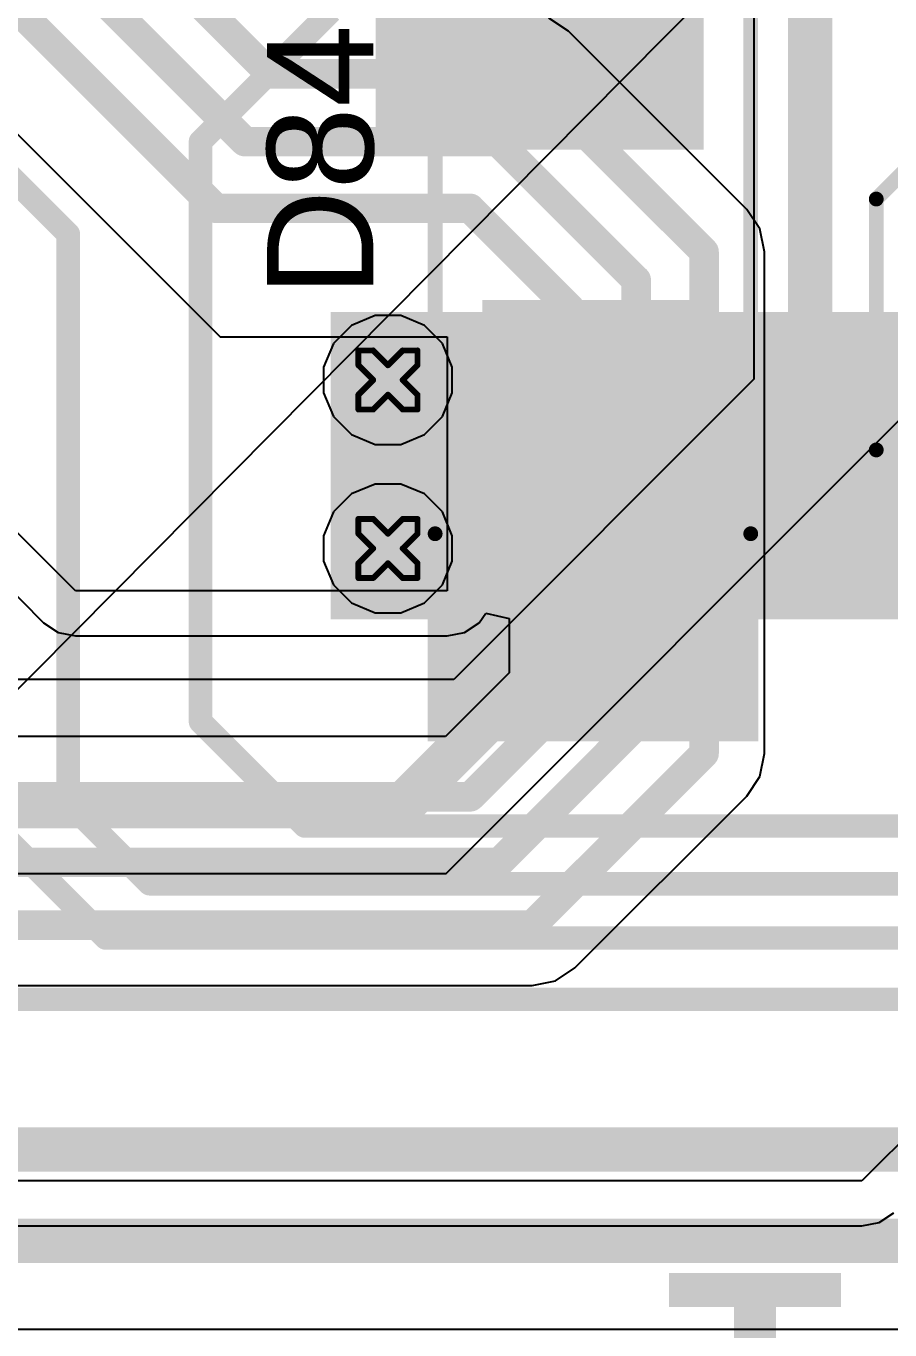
# Model space of a CAD drawing. Header units: inches. Extents: x 0 to 5379, y 0 to 5429.
# Drawn here: x 107.2 to 114.63, y 108.51 to 119.73 of the extents above; entities that cross this region are included whole.
import ezdxf

# ---------------------------------------------------------------- set-up
doc = ezdxf.new("R2010")
doc.units = ezdxf.units.IN
for name, color, linetype in [('Bottom Layer', 5, 'Continuous'), ('Bottom Solder', 6, 'Continuous'), ('Drill Drawing', 1, 'Continuous'), ('GND01', 16, 'Continuous'), ('GND02', 76, 'Continuous'), ('PWR', 156, 'Continuous'), ('SIG 01', 90, 'Continuous'), ('Top Layer', 1, 'Continuous'), ('Top Overlay', 2, 'Continuous'), ('Top Paste', 8, 'Continuous'), ('Top Solder', 216, 'Continuous'), ('Via Holes', 16, 'Continuous')]:
    doc.layers.add(name, color=color, linetype=linetype)
doc.styles.add('Arial', font='', dxfattribs={"height": 0.2})
doc.styles.add('Arial_Bold', font='', dxfattribs={"height": 0.2})
doc.styles.get('Arial').set_extended_font_data('Arial')
doc.styles.get('Arial_Bold').set_extended_font_data('Arial', bold=True)

# ---------------------------------------------------------------- blocks, each defined once
blk = doc.blocks.new('FNR5040S180MT_787')
at = {"layer": 'Top Layer'}
for points in [[(-2.55, 2.049), (-1.15, 2.049), (-1.15, -2.151), (-2.55, -2.151)], [(1.15, 2.049), (2.55, 2.049), (2.55, -2.151), (1.15, -2.151)]]:
    blk.add_hatch(color=1, dxfattribs=at).paths.add_polyline_path(points)
at = {"layer": 'Top Paste'}
for points in [[(-2.55, 2.049), (-1.15, 2.049), (-1.15, -2.151), (-2.55, -2.151)], [(1.15, 2.049), (2.55, 2.049), (2.55, -2.151), (1.15, -2.151)]]:
    blk.add_hatch(color=8, dxfattribs=at).paths.add_polyline_path(points)
at = {"layer": 'Top Solder'}
for points in [[(-2.652, 2.151), (-1.048, 2.151), (-1.048, -2.252), (-2.652, -2.252)], [(1.048, 2.151), (2.652, 2.151), (2.652, -2.252), (1.048, -2.252)]]:
    blk.add_hatch(color=216, dxfattribs=at).paths.add_polyline_path(points)
at = {"layer": 'Top Overlay'}
for points in [[(-1.092, 2.515, 0.127, 0.127, 0), (-1.372, 2.235, 0.127, 0.127, 0)], [(-1.092, 2.515, 0.127, 0.127, 0), (1.067, 2.515, 0.127, 0.127, 0)], [(1.067, 2.515, 0.127, 0.127, 0), (1.346, 2.235, 0.127, 0.127, 0)], [(-2.464, 2.235, 0.127, 0.127, 0), (-1.372, 2.235, 0.127, 0.127, 0)], [(1.346, 2.235, 0.127, 0.127, 0), (2.438, 2.235, 0.127, 0.127, 0)], [(-2.464, -2.337, 0.127, 0.127, 0), (-1.372, -2.337, 0.127, 0.127, 0)], [(-1.372, -2.337, 0.127, 0.127, 0), (-1.092, -2.616, 0.127, 0.127, 0)], [(1.346, -2.337, 0.127, 0.127, 0), (1.067, -2.616, 0.127, 0.127, 0)], [(1.346, -2.337, 0.127, 0.127, 0), (2.438, -2.337, 0.127, 0.127, 0)], [(-1.092, -2.616, 0.127, 0.127, 0), (1.067, -2.616, 0.127, 0.127, 0)]]:
    blk.add_lwpolyline(points, format="xyseb", dxfattribs=at)
for points in [[(-1.124, 2.515, 0.0635, 0.0635, 1), (-1.06, 2.515, 0.0635, 0.0635, 1)], [(-1.124, 2.515, 0.0635, 0.0635, 1), (-1.06, 2.515, 0.0635, 0.0635, 1)], [(1.035, 2.515, 0.0635, 0.0635, 1), (1.099, 2.515, 0.0635, 0.0635, 1)], [(1.035, 2.515, 0.0635, 0.0635, 1), (1.099, 2.515, 0.0635, 0.0635, 1)], [(-2.495, 2.235, 0.0635, 0.0635, 1), (-2.432, 2.235, 0.0635, 0.0635, 1)], [(-1.403, 2.235, 0.0635, 0.0635, 1), (-1.34, 2.235, 0.0635, 0.0635, 1)], [(-1.403, 2.235, 0.0635, 0.0635, 1), (-1.34, 2.235, 0.0635, 0.0635, 1)], [(1.315, 2.235, 0.0635, 0.0635, 1), (1.378, 2.235, 0.0635, 0.0635, 1)], [(1.315, 2.235, 0.0635, 0.0635, 1), (1.378, 2.235, 0.0635, 0.0635, 1)], [(2.407, 2.235, 0.0635, 0.0635, 1), (2.47, 2.235, 0.0635, 0.0635, 1)], [(-2.495, -2.337, 0.0635, 0.0635, 1), (-2.432, -2.337, 0.0635, 0.0635, 1)], [(-1.403, -2.337, 0.0635, 0.0635, 1), (-1.34, -2.337, 0.0635, 0.0635, 1)], [(-1.403, -2.337, 0.0635, 0.0635, 1), (-1.34, -2.337, 0.0635, 0.0635, 1)], [(1.315, -2.337, 0.0635, 0.0635, 1), (1.378, -2.337, 0.0635, 0.0635, 1)], [(1.315, -2.337, 0.0635, 0.0635, 1), (1.378, -2.337, 0.0635, 0.0635, 1)], [(2.407, -2.337, 0.0635, 0.0635, 1), (2.47, -2.337, 0.0635, 0.0635, 1)], [(-1.124, -2.616, 0.0635, 0.0635, 1), (-1.06, -2.616, 0.0635, 0.0635, 1)], [(-1.124, -2.616, 0.0635, 0.0635, 1), (-1.06, -2.616, 0.0635, 0.0635, 1)], [(1.035, -2.616, 0.0635, 0.0635, 1), (1.099, -2.616, 0.0635, 0.0635, 1)], [(1.035, -2.616, 0.0635, 0.0635, 1), (1.099, -2.616, 0.0635, 0.0635, 1)]]:
    blk.add_lwpolyline(points, format="xyseb", close=True, dxfattribs=at)
blk = doc.blocks.new('SMA_852')
at = {"layer": 'Top Layer'}
for points in [[(-3.25, 0.85), (-0.75, 0.85), (-0.75, -0.85), (-3.25, -0.85)], [(0.75, 0.85), (3.25, 0.85), (3.25, -0.85), (0.75, -0.85)]]:
    blk.add_hatch(color=1, dxfattribs=at).paths.add_polyline_path(points)
at = {"layer": 'Top Overlay'}
for points in [[(-4.445, -1.422), (-3.278, -1.422), (-3.278, 1.422), (-4.445, 1.422)], [(-3.3, 0.924), (-2.596, 0.924), (-2.596, 1.422), (-3.3, 1.422)], [(-3.3, -1.422), (-2.596, -1.422), (-2.596, -0.924), (-3.3, -0.924)]]:
    blk.add_hatch(color=2, dxfattribs=at).paths.add_polyline_path(points)
at = {"layer": 'Top Paste'}
for points in [[(-3.25, 0.85), (-0.75, 0.85), (-0.75, -0.85), (-3.25, -0.85)], [(0.75, 0.85), (3.25, 0.85), (3.25, -0.85), (0.75, -0.85)]]:
    blk.add_hatch(color=8, dxfattribs=at).paths.add_polyline_path(points)
at = {"layer": 'Top Solder'}
for points in [[(-3.352, 0.952), (-0.648, 0.952), (-0.648, -0.952), (-3.352, -0.952)], [(0.648, 0.952), (3.352, 0.952), (3.352, -0.952), (0.648, -0.952)]]:
    blk.add_hatch(color=216, dxfattribs=at).paths.add_polyline_path(points)
at = {"layer": 'Top Overlay'}
for points in [[(-2.658, 1.358, 0.127, 0.127, 0), (2.061, 1.358, 0.127, 0.127, 0)], [(2.061, 1.358, 0.127, 0.127, 0), (2.061, 1.012, 0.127, 0.127, 0)], [(2.061, -1.012, 0.127, 0.127, 0), (2.061, -1.358, 0.127, 0.127, 0)], [(-2.658, -1.358, 0.127, 0.127, 0), (2.061, -1.358, 0.127, 0.127, 0)]]:
    blk.add_lwpolyline(points, format="xyseb", dxfattribs=at)
for points in [[(-2.69, 1.358, 0.0635, 0.0635, 1), (-2.626, 1.358, 0.0635, 0.0635, 1)], [(2.029, 1.358, 0.0635, 0.0635, 1), (2.093, 1.358, 0.0635, 0.0635, 1)], [(2.029, 1.358, 0.0635, 0.0635, 1), (2.093, 1.358, 0.0635, 0.0635, 1)], [(2.029, 1.012, 0.0635, 0.0635, 1), (2.093, 1.012, 0.0635, 0.0635, 1)], [(2.029, -1.012, 0.0635, 0.0635, 1), (2.093, -1.012, 0.0635, 0.0635, 1)], [(-2.69, -1.358, 0.0635, 0.0635, 1), (-2.626, -1.358, 0.0635, 0.0635, 1)], [(2.029, -1.358, 0.0635, 0.0635, 1), (2.093, -1.358, 0.0635, 0.0635, 1)], [(2.029, -1.358, 0.0635, 0.0635, 1), (2.093, -1.358, 0.0635, 0.0635, 1)]]:
    blk.add_lwpolyline(points, format="xyseb", close=True, dxfattribs=at)

msp = doc.modelspace()

# ---------------------------------------------------------------- hatches: boundary and pattern name
at = {"layer": 'Bottom Layer'}
h = msp.add_hatch(color=5, dxfattribs=at)
edge = h.paths.add_edge_path()
edge.add_arc((110.311, 116.684), 0.3, 0, 360)
h = msp.add_hatch(color=5, dxfattribs=at)
edge = h.paths.add_edge_path()
edge.add_arc((110.311, 115.234), 0.3, 0, 360)
at = {"layer": 'Bottom Solder'}
h = msp.add_hatch(color=6, dxfattribs=at)
edge = h.paths.add_edge_path()
edge.add_arc((110.311, 116.684), 0.402, 0, 360)
h = msp.add_hatch(color=6, dxfattribs=at)
edge = h.paths.add_edge_path()
edge.add_arc((110.311, 115.234), 0.402, 0, 360)
at = {"layer": 'GND01'}
h = msp.add_hatch(color=16, dxfattribs=at)
edge = h.paths.add_edge_path()
edge.add_arc((110.311, 116.684), 0.3, 0, 360)
h = msp.add_hatch(color=16, dxfattribs=at)
edge = h.paths.add_edge_path()
edge.add_arc((110.311, 115.234), 0.3, 0, 360)
at = {"layer": 'GND02'}
h = msp.add_hatch(color=76, dxfattribs=at)
edge = h.paths.add_edge_path()
edge.add_arc((110.311, 116.684), 0.3, 0, 360)
h = msp.add_hatch(color=76, dxfattribs=at)
edge = h.paths.add_edge_path()
edge.add_arc((110.311, 115.234), 0.3, 0, 360)
at = {"layer": 'PWR'}
h = msp.add_hatch(color=156, dxfattribs=at)
edge = h.paths.add_edge_path()
edge.add_arc((110.311, 116.684), 0.3, 0, 360)
h = msp.add_hatch(color=156, dxfattribs=at)
edge = h.paths.add_edge_path()
edge.add_arc((110.311, 115.234), 0.3, 0, 360)
at = {"layer": 'SIG 01'}
h = msp.add_hatch(color=90, dxfattribs=at)
edge = h.paths.add_edge_path()
edge.add_arc((110.311, 116.684), 0.3, 0, 360)
h = msp.add_hatch(color=90, dxfattribs=at)
edge = h.paths.add_edge_path()
edge.add_arc((110.311, 115.234), 0.3, 0, 360)
at = {"layer": 'Top Layer'}
for points in [[(110.206, 118.769), (112.925, 118.769), (112.925, 122.623), (110.206, 122.623)], [(119.179, 117.269), (109.819, 117.269), (109.819, 114.624), (119.179, 114.624)]]:
    msp.add_hatch(color=1, dxfattribs=at).paths.add_polyline_path(points)
h = msp.add_hatch(color=1, dxfattribs=at)
edge = h.paths.add_edge_path()
edge.add_arc((110.311, 116.684), 0.3, 0, 360)
h = msp.add_hatch(color=1, dxfattribs=at)
edge = h.paths.add_edge_path()
edge.add_arc((110.311, 115.234), 0.3, 0, 360)
at = {"layer": 'Top Solder'}
h = msp.add_hatch(color=216, dxfattribs=at)
edge = h.paths.add_edge_path()
edge.add_arc((110.311, 116.684), 0.402, 0, 360)
h = msp.add_hatch(color=216, dxfattribs=at)
edge = h.paths.add_edge_path()
edge.add_arc((110.311, 115.234), 0.402, 0, 360)
at = {"layer": 'Via Holes'}
h = msp.add_hatch(color=7, dxfattribs=at)
edge = h.paths.add_edge_path()
edge.add_arc((110.311, 116.684), 0.15, 0, 360)
h = msp.add_hatch(color=7, dxfattribs=at)
edge = h.paths.add_edge_path()
edge.add_arc((110.311, 115.234), 0.15, 0, 360)

# ---------------------------------------------------------------- linework, layer by layer
at = {"layer": 'Bottom Layer'}
for p, q in [((109.997, 117.154), (109.842, 116.998)), ((110.201, 117.238), (109.997, 117.154)), ((110.421, 117.238), (110.201, 117.238)), ((110.625, 117.154), (110.421, 117.238)), ((110.781, 116.998), (110.625, 117.154)), ((109.842, 116.998), (109.757, 116.795)), ((110.865, 116.795), (110.781, 116.998)), ((109.757, 116.795), (109.757, 116.574)), ((110.865, 116.574), (110.865, 116.795)), ((109.757, 116.574), (109.842, 116.371)), ((110.781, 116.371), (110.865, 116.574)), ((109.842, 116.371), (109.997, 116.215)), ((110.625, 116.215), (110.781, 116.371)), ((109.997, 116.215), (110.201, 116.13)), ((110.201, 116.13), (110.421, 116.13)), ((110.421, 116.13), (110.625, 116.215)), ((109.997, 115.704), (109.842, 115.548)), ((110.201, 115.788), (109.997, 115.704)), ((110.421, 115.788), (110.201, 115.788)), ((110.625, 115.704), (110.421, 115.788)), ((110.781, 115.548), (110.625, 115.704)), ((109.842, 115.548), (109.757, 115.344)), ((110.865, 115.344), (110.781, 115.548)), ((109.757, 115.344), (109.757, 115.124)), ((110.865, 115.124), (110.865, 115.344)), ((109.757, 115.124), (109.842, 114.92)), ((110.781, 114.92), (110.865, 115.124)), ((109.842, 114.92), (109.997, 114.765)), ((110.625, 114.765), (110.781, 114.92)), ((109.997, 114.765), (110.201, 114.68)), ((110.201, 114.68), (110.421, 114.68)), ((110.421, 114.68), (110.625, 114.765))]:
    msp.add_line(p, q, dxfattribs=at)
at = {"layer": 'Bottom Solder'}
msp.add_line((6.245, 12.319), (5379.208, 5429.208), dxfattribs=at)
at = {"layer": 'Drill Drawing'}
for points in [[(110.057, 116.811, 0.0508, 0.0508, 0), (110.057, 116.938, 0.0508, 0.0508, 0)], [(110.057, 116.938, 0.0508, 0.0508, 0), (110.184, 116.938, 0.0508, 0.0508, 0)], [(110.184, 116.938, 0.0508, 0.0508, 0), (110.311, 116.811, 0.0508, 0.0508, 0)], [(110.311, 116.811, 0.0508, 0.0508, 0), (110.438, 116.938, 0.0508, 0.0508, 0)], [(110.438, 116.938, 0.0508, 0.0508, 0), (110.565, 116.938, 0.0508, 0.0508, 0)], [(110.565, 116.811, 0.0508, 0.0508, 0), (110.565, 116.938, 0.0508, 0.0508, 0)], [(110.057, 116.811, 0.0508, 0.0508, 0), (110.184, 116.684, 0.0508, 0.0508, 0)], [(110.438, 116.684, 0.0508, 0.0508, 0), (110.565, 116.811, 0.0508, 0.0508, 0)], [(110.057, 116.557, 0.0508, 0.0508, 0), (110.184, 116.684, 0.0508, 0.0508, 0)], [(110.438, 116.684, 0.0508, 0.0508, 0), (110.565, 116.557, 0.0508, 0.0508, 0)], [(110.057, 116.43, 0.0508, 0.0508, 0), (110.057, 116.557, 0.0508, 0.0508, 0)], [(110.184, 116.43, 0.0508, 0.0508, 0), (110.311, 116.557, 0.0508, 0.0508, 0)], [(110.311, 116.557, 0.0508, 0.0508, 0), (110.438, 116.43, 0.0508, 0.0508, 0)], [(110.565, 116.43, 0.0508, 0.0508, 0), (110.565, 116.557, 0.0508, 0.0508, 0)], [(110.057, 116.43, 0.0508, 0.0508, 0), (110.184, 116.43, 0.0508, 0.0508, 0)], [(110.438, 116.43, 0.0508, 0.0508, 0), (110.565, 116.43, 0.0508, 0.0508, 0)], [(110.057, 115.361, 0.0508, 0.0508, 0), (110.057, 115.488, 0.0508, 0.0508, 0)], [(110.057, 115.488, 0.0508, 0.0508, 0), (110.184, 115.488, 0.0508, 0.0508, 0)], [(110.184, 115.488, 0.0508, 0.0508, 0), (110.311, 115.361, 0.0508, 0.0508, 0)], [(110.311, 115.361, 0.0508, 0.0508, 0), (110.438, 115.488, 0.0508, 0.0508, 0)], [(110.438, 115.488, 0.0508, 0.0508, 0), (110.565, 115.488, 0.0508, 0.0508, 0)], [(110.565, 115.361, 0.0508, 0.0508, 0), (110.565, 115.488, 0.0508, 0.0508, 0)], [(110.057, 115.361, 0.0508, 0.0508, 0), (110.184, 115.234, 0.0508, 0.0508, 0)], [(110.438, 115.234, 0.0508, 0.0508, 0), (110.565, 115.361, 0.0508, 0.0508, 0)], [(110.057, 115.107, 0.0508, 0.0508, 0), (110.184, 115.234, 0.0508, 0.0508, 0)], [(110.438, 115.234, 0.0508, 0.0508, 0), (110.565, 115.107, 0.0508, 0.0508, 0)], [(110.057, 114.98, 0.0508, 0.0508, 0), (110.057, 115.107, 0.0508, 0.0508, 0)], [(110.184, 114.98, 0.0508, 0.0508, 0), (110.311, 115.107, 0.0508, 0.0508, 0)], [(110.311, 115.107, 0.0508, 0.0508, 0), (110.438, 114.98, 0.0508, 0.0508, 0)], [(110.565, 114.98, 0.0508, 0.0508, 0), (110.565, 115.107, 0.0508, 0.0508, 0)], [(110.057, 114.98, 0.0508, 0.0508, 0), (110.184, 114.98, 0.0508, 0.0508, 0)], [(110.438, 114.98, 0.0508, 0.0508, 0), (110.565, 114.98, 0.0508, 0.0508, 0)]]:
    msp.add_lwpolyline(points, format="xyseb", dxfattribs=at)
for points in [[(110.044, 116.938, 0.0254, 0.0254, 1), (110.07, 116.938, 0.0254, 0.0254, 1)], [(110.044, 116.938, 0.0254, 0.0254, 1), (110.07, 116.938, 0.0254, 0.0254, 1)], [(110.171, 116.938, 0.0254, 0.0254, 1), (110.197, 116.938, 0.0254, 0.0254, 1)], [(110.171, 116.938, 0.0254, 0.0254, 1), (110.197, 116.938, 0.0254, 0.0254, 1)], [(110.425, 116.938, 0.0254, 0.0254, 1), (110.451, 116.938, 0.0254, 0.0254, 1)], [(110.425, 116.938, 0.0254, 0.0254, 1), (110.451, 116.938, 0.0254, 0.0254, 1)], [(110.552, 116.938, 0.0254, 0.0254, 1), (110.578, 116.938, 0.0254, 0.0254, 1)], [(110.552, 116.938, 0.0254, 0.0254, 1), (110.578, 116.938, 0.0254, 0.0254, 1)], [(110.044, 116.811, 0.0254, 0.0254, 1), (110.07, 116.811, 0.0254, 0.0254, 1)], [(110.044, 116.811, 0.0254, 0.0254, 1), (110.07, 116.811, 0.0254, 0.0254, 1)], [(110.298, 116.811, 0.0254, 0.0254, 1), (110.324, 116.811, 0.0254, 0.0254, 1)], [(110.298, 116.811, 0.0254, 0.0254, 1), (110.324, 116.811, 0.0254, 0.0254, 1)], [(110.552, 116.811, 0.0254, 0.0254, 1), (110.578, 116.811, 0.0254, 0.0254, 1)], [(110.552, 116.811, 0.0254, 0.0254, 1), (110.578, 116.811, 0.0254, 0.0254, 1)], [(110.171, 116.684, 0.0254, 0.0254, 1), (110.197, 116.684, 0.0254, 0.0254, 1)], [(110.171, 116.684, 0.0254, 0.0254, 1), (110.197, 116.684, 0.0254, 0.0254, 1)], [(110.425, 116.684, 0.0254, 0.0254, 1), (110.451, 116.684, 0.0254, 0.0254, 1)], [(110.425, 116.684, 0.0254, 0.0254, 1), (110.451, 116.684, 0.0254, 0.0254, 1)], [(110.044, 116.557, 0.0254, 0.0254, 1), (110.07, 116.557, 0.0254, 0.0254, 1)], [(110.044, 116.557, 0.0254, 0.0254, 1), (110.07, 116.557, 0.0254, 0.0254, 1)], [(110.298, 116.557, 0.0254, 0.0254, 1), (110.324, 116.557, 0.0254, 0.0254, 1)], [(110.298, 116.557, 0.0254, 0.0254, 1), (110.324, 116.557, 0.0254, 0.0254, 1)], [(110.552, 116.557, 0.0254, 0.0254, 1), (110.578, 116.557, 0.0254, 0.0254, 1)], [(110.552, 116.557, 0.0254, 0.0254, 1), (110.578, 116.557, 0.0254, 0.0254, 1)], [(110.044, 116.43, 0.0254, 0.0254, 1), (110.07, 116.43, 0.0254, 0.0254, 1)], [(110.044, 116.43, 0.0254, 0.0254, 1), (110.07, 116.43, 0.0254, 0.0254, 1)], [(110.171, 116.43, 0.0254, 0.0254, 1), (110.197, 116.43, 0.0254, 0.0254, 1)], [(110.171, 116.43, 0.0254, 0.0254, 1), (110.197, 116.43, 0.0254, 0.0254, 1)], [(110.425, 116.43, 0.0254, 0.0254, 1), (110.451, 116.43, 0.0254, 0.0254, 1)], [(110.425, 116.43, 0.0254, 0.0254, 1), (110.451, 116.43, 0.0254, 0.0254, 1)], [(110.552, 116.43, 0.0254, 0.0254, 1), (110.578, 116.43, 0.0254, 0.0254, 1)], [(110.552, 116.43, 0.0254, 0.0254, 1), (110.578, 116.43, 0.0254, 0.0254, 1)], [(110.044, 115.488, 0.0254, 0.0254, 1), (110.07, 115.488, 0.0254, 0.0254, 1)], [(110.044, 115.488, 0.0254, 0.0254, 1), (110.07, 115.488, 0.0254, 0.0254, 1)], [(110.171, 115.488, 0.0254, 0.0254, 1), (110.197, 115.488, 0.0254, 0.0254, 1)], [(110.171, 115.488, 0.0254, 0.0254, 1), (110.197, 115.488, 0.0254, 0.0254, 1)], [(110.425, 115.488, 0.0254, 0.0254, 1), (110.451, 115.488, 0.0254, 0.0254, 1)], [(110.425, 115.488, 0.0254, 0.0254, 1), (110.451, 115.488, 0.0254, 0.0254, 1)], [(110.552, 115.488, 0.0254, 0.0254, 1), (110.578, 115.488, 0.0254, 0.0254, 1)], [(110.552, 115.488, 0.0254, 0.0254, 1), (110.578, 115.488, 0.0254, 0.0254, 1)], [(110.044, 115.361, 0.0254, 0.0254, 1), (110.07, 115.361, 0.0254, 0.0254, 1)], [(110.044, 115.361, 0.0254, 0.0254, 1), (110.07, 115.361, 0.0254, 0.0254, 1)], [(110.298, 115.361, 0.0254, 0.0254, 1), (110.324, 115.361, 0.0254, 0.0254, 1)], [(110.298, 115.361, 0.0254, 0.0254, 1), (110.324, 115.361, 0.0254, 0.0254, 1)], [(110.552, 115.361, 0.0254, 0.0254, 1), (110.578, 115.361, 0.0254, 0.0254, 1)], [(110.552, 115.361, 0.0254, 0.0254, 1), (110.578, 115.361, 0.0254, 0.0254, 1)], [(110.171, 115.234, 0.0254, 0.0254, 1), (110.197, 115.234, 0.0254, 0.0254, 1)], [(110.171, 115.234, 0.0254, 0.0254, 1), (110.197, 115.234, 0.0254, 0.0254, 1)], [(110.425, 115.234, 0.0254, 0.0254, 1), (110.451, 115.234, 0.0254, 0.0254, 1)], [(110.425, 115.234, 0.0254, 0.0254, 1), (110.451, 115.234, 0.0254, 0.0254, 1)], [(110.044, 115.107, 0.0254, 0.0254, 1), (110.07, 115.107, 0.0254, 0.0254, 1)], [(110.044, 115.107, 0.0254, 0.0254, 1), (110.07, 115.107, 0.0254, 0.0254, 1)], [(110.298, 115.107, 0.0254, 0.0254, 1), (110.324, 115.107, 0.0254, 0.0254, 1)], [(110.298, 115.107, 0.0254, 0.0254, 1), (110.324, 115.107, 0.0254, 0.0254, 1)], [(110.552, 115.107, 0.0254, 0.0254, 1), (110.578, 115.107, 0.0254, 0.0254, 1)], [(110.552, 115.107, 0.0254, 0.0254, 1), (110.578, 115.107, 0.0254, 0.0254, 1)], [(110.044, 114.98, 0.0254, 0.0254, 1), (110.07, 114.98, 0.0254, 0.0254, 1)], [(110.044, 114.98, 0.0254, 0.0254, 1), (110.07, 114.98, 0.0254, 0.0254, 1)], [(110.171, 114.98, 0.0254, 0.0254, 1), (110.197, 114.98, 0.0254, 0.0254, 1)], [(110.171, 114.98, 0.0254, 0.0254, 1), (110.197, 114.98, 0.0254, 0.0254, 1)], [(110.425, 114.98, 0.0254, 0.0254, 1), (110.451, 114.98, 0.0254, 0.0254, 1)], [(110.425, 114.98, 0.0254, 0.0254, 1), (110.451, 114.98, 0.0254, 0.0254, 1)], [(110.552, 114.98, 0.0254, 0.0254, 1), (110.578, 114.98, 0.0254, 0.0254, 1)], [(110.552, 114.98, 0.0254, 0.0254, 1), (110.578, 114.98, 0.0254, 0.0254, 1)]]:
    msp.add_lwpolyline(points, format="xyseb", close=True, dxfattribs=at)
at = {"layer": 'GND01'}
for p, q in [((109.997, 117.154), (109.842, 116.998)), ((110.201, 117.238), (109.997, 117.154)), ((110.421, 117.238), (110.201, 117.238)), ((110.625, 117.154), (110.421, 117.238)), ((110.781, 116.998), (110.625, 117.154)), ((109.842, 116.998), (109.757, 116.795)), ((110.865, 116.795), (110.781, 116.998)), ((109.757, 116.795), (109.757, 116.574)), ((110.865, 116.574), (110.865, 116.795)), ((109.757, 116.574), (109.842, 116.371)), ((110.781, 116.371), (110.865, 116.574)), ((109.842, 116.371), (109.997, 116.215)), ((110.625, 116.215), (110.781, 116.371)), ((109.997, 116.215), (110.201, 116.13)), ((110.201, 116.13), (110.421, 116.13)), ((110.421, 116.13), (110.625, 116.215)), ((109.997, 115.704), (109.842, 115.548)), ((110.201, 115.788), (109.997, 115.704)), ((110.421, 115.788), (110.201, 115.788)), ((110.625, 115.704), (110.421, 115.788)), ((110.781, 115.548), (110.625, 115.704)), ((109.842, 115.548), (109.757, 115.344)), ((110.865, 115.344), (110.781, 115.548)), ((109.757, 115.344), (109.757, 115.124)), ((110.865, 115.124), (110.865, 115.344)), ((109.757, 115.124), (109.842, 114.92)), ((110.781, 114.92), (110.865, 115.124)), ((109.842, 114.92), (109.997, 114.765)), ((110.625, 114.765), (110.781, 114.92)), ((109.997, 114.765), (110.201, 114.68)), ((110.201, 114.68), (110.421, 114.68)), ((110.421, 114.68), (110.625, 114.765))]:
    msp.add_line(p, q, dxfattribs=at)
at = {"layer": 'GND02'}
for p, q in [((109.997, 117.154), (109.842, 116.998)), ((110.201, 117.238), (109.997, 117.154)), ((110.421, 117.238), (110.201, 117.238)), ((110.625, 117.154), (110.421, 117.238)), ((110.781, 116.998), (110.625, 117.154)), ((109.842, 116.998), (109.757, 116.795)), ((110.865, 116.795), (110.781, 116.998)), ((109.757, 116.795), (109.757, 116.574)), ((110.865, 116.574), (110.865, 116.795)), ((109.757, 116.574), (109.842, 116.371)), ((110.781, 116.371), (110.865, 116.574)), ((109.842, 116.371), (109.997, 116.215)), ((110.625, 116.215), (110.781, 116.371)), ((109.997, 116.215), (110.201, 116.13)), ((110.201, 116.13), (110.421, 116.13)), ((110.421, 116.13), (110.625, 116.215)), ((109.997, 115.704), (109.842, 115.548)), ((110.201, 115.788), (109.997, 115.704)), ((110.421, 115.788), (110.201, 115.788)), ((110.625, 115.704), (110.421, 115.788)), ((110.781, 115.548), (110.625, 115.704)), ((109.842, 115.548), (109.757, 115.344)), ((110.865, 115.344), (110.781, 115.548)), ((109.757, 115.344), (109.757, 115.124)), ((110.865, 115.124), (110.865, 115.344)), ((109.757, 115.124), (109.842, 114.92)), ((110.781, 114.92), (110.865, 115.124)), ((109.842, 114.92), (109.997, 114.765)), ((110.625, 114.765), (110.781, 114.92)), ((109.997, 114.765), (110.201, 114.68)), ((110.201, 114.68), (110.421, 114.68)), ((110.421, 114.68), (110.625, 114.765))]:
    msp.add_line(p, q, dxfattribs=at)
at = {"layer": 'PWR'}
for p, q in [((113.46, 120.197), (113.46, 116.69)), ((109.997, 117.154), (109.842, 116.998)), ((110.201, 117.238), (109.997, 117.154)), ((110.421, 117.238), (110.201, 117.238)), ((110.625, 117.154), (110.421, 117.238)), ((110.781, 116.998), (110.625, 117.154)), ((109.842, 116.998), (109.757, 116.795)), ((110.865, 116.795), (110.781, 116.998)), ((109.757, 116.795), (109.757, 116.574)), ((110.865, 116.574), (110.865, 116.795)), ((113.46, 116.69), (110.877, 114.107)), ((121.303, 116.705), (114.389, 109.792)), ((109.757, 116.574), (109.842, 116.371)), ((110.781, 116.371), (110.865, 116.574)), ((109.842, 116.371), (109.997, 116.215)), ((110.625, 116.215), (110.781, 116.371)), ((110.812, 112.437), (114.766, 116.392)), ((109.997, 116.215), (110.201, 116.13)), ((110.201, 116.13), (110.421, 116.13)), ((110.421, 116.13), (110.625, 116.215)), ((109.997, 115.704), (109.842, 115.548)), ((110.201, 115.788), (109.997, 115.704)), ((110.421, 115.788), (110.201, 115.788)), ((110.625, 115.704), (110.421, 115.788)), ((110.781, 115.548), (110.625, 115.704)), ((109.842, 115.548), (109.757, 115.344)), ((110.865, 115.344), (110.781, 115.548)), ((109.757, 115.344), (109.757, 115.124)), ((110.865, 115.124), (110.865, 115.344)), ((109.757, 115.124), (109.842, 114.92)), ((110.781, 114.92), (110.865, 115.124)), ((109.842, 114.92), (109.997, 114.765)), ((110.625, 114.765), (110.781, 114.92)), ((109.997, 114.765), (110.201, 114.68)), ((110.201, 114.68), (110.421, 114.68)), ((110.421, 114.68), (110.625, 114.765)), ((110.877, 114.107), (106.54, 114.107)), ((87.105, 112.437), (110.812, 112.437)), ((114.389, 109.792), (80.272, 109.792)), ((114.538, 109.433), (114.664, 109.517)), ((80.272, 109.404), (114.389, 109.404)), ((114.389, 109.404), (114.538, 109.433))]:
    msp.add_line(p, q, dxfattribs=at)
for points in [[(113.945, 116.534, 0.381, 0.381, 0), (113.945, 120.473, 0.381, 0.381, 0)], [(110.428, 113.017, 0.381, 0.381, 0), (113.945, 116.534, 0.381, 0.381, 0)], [(87.45, 113.017, 0.381, 0.381, 0), (110.428, 113.017, 0.381, 0.381, 0)]]:
    msp.add_lwpolyline(points, format="xyseb", dxfattribs=at)
for points in [[(113.85, 116.534, 0.191, 0.191, 1), (114.041, 116.534, 0.191, 0.191, 1)], [(113.85, 116.534, 0.191, 0.191, 1), (114.041, 116.534, 0.191, 0.191, 1)], [(110.332, 113.017, 0.191, 0.191, 1), (110.523, 113.017, 0.191, 0.191, 1)], [(110.332, 113.017, 0.191, 0.191, 1), (110.523, 113.017, 0.191, 0.191, 1)]]:
    msp.add_lwpolyline(points, format="xyseb", close=True, dxfattribs=at)
at = {"layer": 'SIG 01'}
for p, q in [((105.232, 120.688), (108.866, 117.054)), ((111.864, 119.686), (111.696, 119.798)), ((113.398, 118.152), (111.864, 119.686)), ((107.622, 114.869), (103.226, 119.266)), ((113.51, 117.984), (113.398, 118.152)), ((113.55, 117.786), (113.51, 117.984)), ((113.55, 113.47), (113.55, 117.786)), ((108.866, 117.054), (110.822, 117.054)), ((110.822, 117.054), (110.822, 114.869)), ((106.962, 114.98), (107.347, 114.595)), ((110.822, 114.869), (107.622, 114.869)), ((111.097, 114.595), (111.152, 114.677)), ((111.152, 114.677), (111.355, 114.632)), ((107.347, 114.595), (107.473, 114.511)), ((110.971, 114.511), (111.097, 114.595)), ((111.355, 114.632), (111.355, 114.164)), ((107.473, 114.511), (107.622, 114.481)), ((107.622, 114.481), (110.822, 114.481)), ((110.822, 114.481), (110.971, 114.511)), ((111.355, 114.164), (110.805, 113.615)), ((110.805, 113.615), (99.558, 113.615)), ((113.51, 113.272), (113.55, 113.47)), ((113.398, 113.104), (113.51, 113.272)), ((111.92, 111.625), (113.398, 113.104)), ((111.752, 111.513), (111.92, 111.625)), ((81.658, 111.474), (111.553, 111.474)), ((111.553, 111.474), (111.752, 111.513)), ((143.152, 108.512), (75.705, 108.512))]:
    msp.add_line(p, q, dxfattribs=at)
for points in [[(105.795, 121.197, 0.254, 0.254, 0), (108.832, 118.161, 0.254, 0.254, 0)], [(106.804, 121.01, 0.254, 0.254, 0), (109.079, 118.735, 0.254, 0.254, 0)], [(107.814, 120.803, 0.254, 0.254, 0), (109.298, 119.319, 0.254, 0.254, 0)], [(109.298, 119.319, 0.254, 0.254, 0), (111.498, 119.319, 0.254, 0.254, 0)], [(111.498, 119.319, 0.254, 0.254, 0), (113.032, 117.786, 0.254, 0.254, 0)], [(109.079, 118.735, 0.254, 0.254, 0), (111.256, 118.735, 0.254, 0.254, 0)], [(111.256, 118.735, 0.254, 0.254, 0), (112.447, 117.544, 0.254, 0.254, 0)], [(108.832, 118.161, 0.254, 0.254, 0), (111.018, 118.161, 0.254, 0.254, 0)], [(111.018, 118.161, 0.254, 0.254, 0), (111.873, 117.306, 0.254, 0.254, 0)], [(113.032, 113.47, 0.254, 0.254, 0), (113.032, 117.786, 0.254, 0.254, 0)], [(112.447, 113.712, 0.254, 0.254, 0), (112.447, 117.544, 0.254, 0.254, 0)], [(111.873, 113.95, 0.254, 0.254, 0), (111.873, 117.306, 0.254, 0.254, 0)], [(111.02, 113.097, 0.254, 0.254, 0), (111.873, 113.95, 0.254, 0.254, 0)], [(111.269, 112.533, 0.254, 0.254, 0), (112.447, 113.712, 0.254, 0.254, 0)], [(111.553, 111.992, 0.254, 0.254, 0), (113.032, 113.47, 0.254, 0.254, 0)], [(82.239, 113.097, 0.254, 0.254, 0), (111.02, 113.097, 0.254, 0.254, 0)], [(81.99, 112.533, 0.254, 0.254, 0), (111.269, 112.533, 0.254, 0.254, 0)], [(81.658, 111.992, 0.254, 0.254, 0), (111.553, 111.992, 0.254, 0.254, 0)]]:
    msp.add_lwpolyline(points, format="xyseb", dxfattribs=at)
for points in [[(109.234, 119.319, 0.127, 0.127, 1), (109.361, 119.319, 0.127, 0.127, 1)], [(109.234, 119.319, 0.127, 0.127, 1), (109.361, 119.319, 0.127, 0.127, 1)], [(111.435, 119.319, 0.127, 0.127, 1), (111.562, 119.319, 0.127, 0.127, 1)], [(111.435, 119.319, 0.127, 0.127, 1), (111.562, 119.319, 0.127, 0.127, 1)], [(109.016, 118.735, 0.127, 0.127, 1), (109.143, 118.735, 0.127, 0.127, 1)], [(109.016, 118.735, 0.127, 0.127, 1), (109.143, 118.735, 0.127, 0.127, 1)], [(111.193, 118.735, 0.127, 0.127, 1), (111.32, 118.735, 0.127, 0.127, 1)], [(111.193, 118.735, 0.127, 0.127, 1), (111.32, 118.735, 0.127, 0.127, 1)], [(108.768, 118.161, 0.127, 0.127, 1), (108.895, 118.161, 0.127, 0.127, 1)], [(108.768, 118.161, 0.127, 0.127, 1), (108.895, 118.161, 0.127, 0.127, 1)], [(110.955, 118.161, 0.127, 0.127, 1), (111.082, 118.161, 0.127, 0.127, 1)], [(110.955, 118.161, 0.127, 0.127, 1), (111.082, 118.161, 0.127, 0.127, 1)], [(112.968, 117.786, 0.127, 0.127, 1), (113.095, 117.786, 0.127, 0.127, 1)], [(112.968, 117.786, 0.127, 0.127, 1), (113.095, 117.786, 0.127, 0.127, 1)], [(112.384, 117.544, 0.127, 0.127, 1), (112.511, 117.544, 0.127, 0.127, 1)], [(112.384, 117.544, 0.127, 0.127, 1), (112.511, 117.544, 0.127, 0.127, 1)], [(111.809, 117.306, 0.127, 0.127, 1), (111.936, 117.306, 0.127, 0.127, 1)], [(111.809, 117.306, 0.127, 0.127, 1), (111.936, 117.306, 0.127, 0.127, 1)], [(111.809, 113.95, 0.127, 0.127, 1), (111.936, 113.95, 0.127, 0.127, 1)], [(111.809, 113.95, 0.127, 0.127, 1), (111.936, 113.95, 0.127, 0.127, 1)], [(112.384, 113.712, 0.127, 0.127, 1), (112.511, 113.712, 0.127, 0.127, 1)], [(112.384, 113.712, 0.127, 0.127, 1), (112.511, 113.712, 0.127, 0.127, 1)], [(112.968, 113.47, 0.127, 0.127, 1), (113.095, 113.47, 0.127, 0.127, 1)], [(112.968, 113.47, 0.127, 0.127, 1), (113.095, 113.47, 0.127, 0.127, 1)], [(110.956, 113.097, 0.127, 0.127, 1), (111.083, 113.097, 0.127, 0.127, 1)], [(110.956, 113.097, 0.127, 0.127, 1), (111.083, 113.097, 0.127, 0.127, 1)], [(111.205, 112.533, 0.127, 0.127, 1), (111.332, 112.533, 0.127, 0.127, 1)], [(111.205, 112.533, 0.127, 0.127, 1), (111.332, 112.533, 0.127, 0.127, 1)], [(111.49, 111.992, 0.127, 0.127, 1), (111.617, 111.992, 0.127, 0.127, 1)], [(111.49, 111.992, 0.127, 0.127, 1), (111.617, 111.992, 0.127, 0.127, 1)]]:
    msp.add_lwpolyline(points, format="xyseb", close=True, dxfattribs=at)
at = {"layer": 'Top Layer'}
for points in [[(104.786, 120.713, 0.203, 0.203, 0), (107.56, 117.939, 0.203, 0.203, 0)], [(108.699, 118.736, 0.203, 0.203, 0), (109.819, 119.856, 0.203, 0.203, 0)], [(108.699, 113.744, 0.203, 0.203, 0), (108.699, 118.736, 0.203, 0.203, 0)], [(107.56, 113.049, 0.203, 0.203, 0), (107.56, 117.939, 0.203, 0.203, 0)], [(108.699, 113.744, 0.203, 0.203, 0), (109.597, 112.846, 0.203, 0.203, 0)], [(107.56, 113.049, 0.203, 0.203, 0), (108.26, 112.349, 0.203, 0.203, 0)], [(106.945, 112.821, 0.203, 0.203, 0), (107.884, 111.882, 0.203, 0.203, 0)], [(109.597, 112.846, 0.203, 0.203, 0), (155.194, 112.846, 0.203, 0.203, 0)], [(108.26, 112.349, 0.203, 0.203, 0), (165.316, 112.349, 0.203, 0.203, 0)], [(107.884, 111.882, 0.203, 0.203, 0), (165.607, 111.882, 0.203, 0.203, 0)], [(102.519, 111.354, 0.203, 0.203, 0), (137.617, 111.354, 0.203, 0.203, 0)], [(75.108, 110.062, 0.381, 0.381, 0), (166.323, 110.062, 0.381, 0.381, 0)], [(75.108, 109.276, 0.381, 0.381, 0), (166.354, 109.276, 0.381, 0.381, 0)]]:
    msp.add_lwpolyline(points, format="xyseb", dxfattribs=at)
for points in [[(108.648, 118.736, 0.102, 0.102, 1), (108.75, 118.736, 0.102, 0.102, 1)], [(108.648, 118.736, 0.102, 0.102, 1), (108.75, 118.736, 0.102, 0.102, 1)], [(107.509, 117.939, 0.102, 0.102, 1), (107.611, 117.939, 0.102, 0.102, 1)], [(107.509, 117.939, 0.102, 0.102, 1), (107.611, 117.939, 0.102, 0.102, 1)], [(108.648, 113.744, 0.102, 0.102, 1), (108.75, 113.744, 0.102, 0.102, 1)], [(108.648, 113.744, 0.102, 0.102, 1), (108.75, 113.744, 0.102, 0.102, 1)], [(107.509, 113.049, 0.102, 0.102, 1), (107.611, 113.049, 0.102, 0.102, 1)], [(107.509, 113.049, 0.102, 0.102, 1), (107.611, 113.049, 0.102, 0.102, 1)], [(109.546, 112.846, 0.102, 0.102, 1), (109.648, 112.846, 0.102, 0.102, 1)], [(109.546, 112.846, 0.102, 0.102, 1), (109.648, 112.846, 0.102, 0.102, 1)], [(108.21, 112.349, 0.102, 0.102, 1), (108.311, 112.349, 0.102, 0.102, 1)], [(108.21, 112.349, 0.102, 0.102, 1), (108.311, 112.349, 0.102, 0.102, 1)], [(107.833, 111.882, 0.102, 0.102, 1), (107.934, 111.882, 0.102, 0.102, 1)], [(107.833, 111.882, 0.102, 0.102, 1), (107.934, 111.882, 0.102, 0.102, 1)]]:
    msp.add_lwpolyline(points, format="xyseb", close=True, dxfattribs=at)
at = {"layer": 'Top Solder'}
msp.add_line((6.245, 12.319), (5379.208, 5429.208), dxfattribs=at)

# ---------------------------------------------------------------- block references
at = {"rotation": 90}
for name, p in [('SMA_852', (112.075, 118.019)), ('FNR5040S180MT_787', (117.028, 117.174))]:
    msp.add_blockref(name, p, dxfattribs=at)

# ---------------------------------------------------------------- texts
at = {"layer": 'Top Overlay', "style": 'Arial'}
msp.add_text('D84', height=0.9144, rotation=90, dxfattribs=at).set_placement((110.185, 117.399))
at = {"layer": 'Top Overlay', "style": 'Arial_Bold'}
msp.add_text('TAG', height=1.8, dxfattribs=at).set_placement((112.702, 107.198))

doc.saveas('drawing.dxf')
